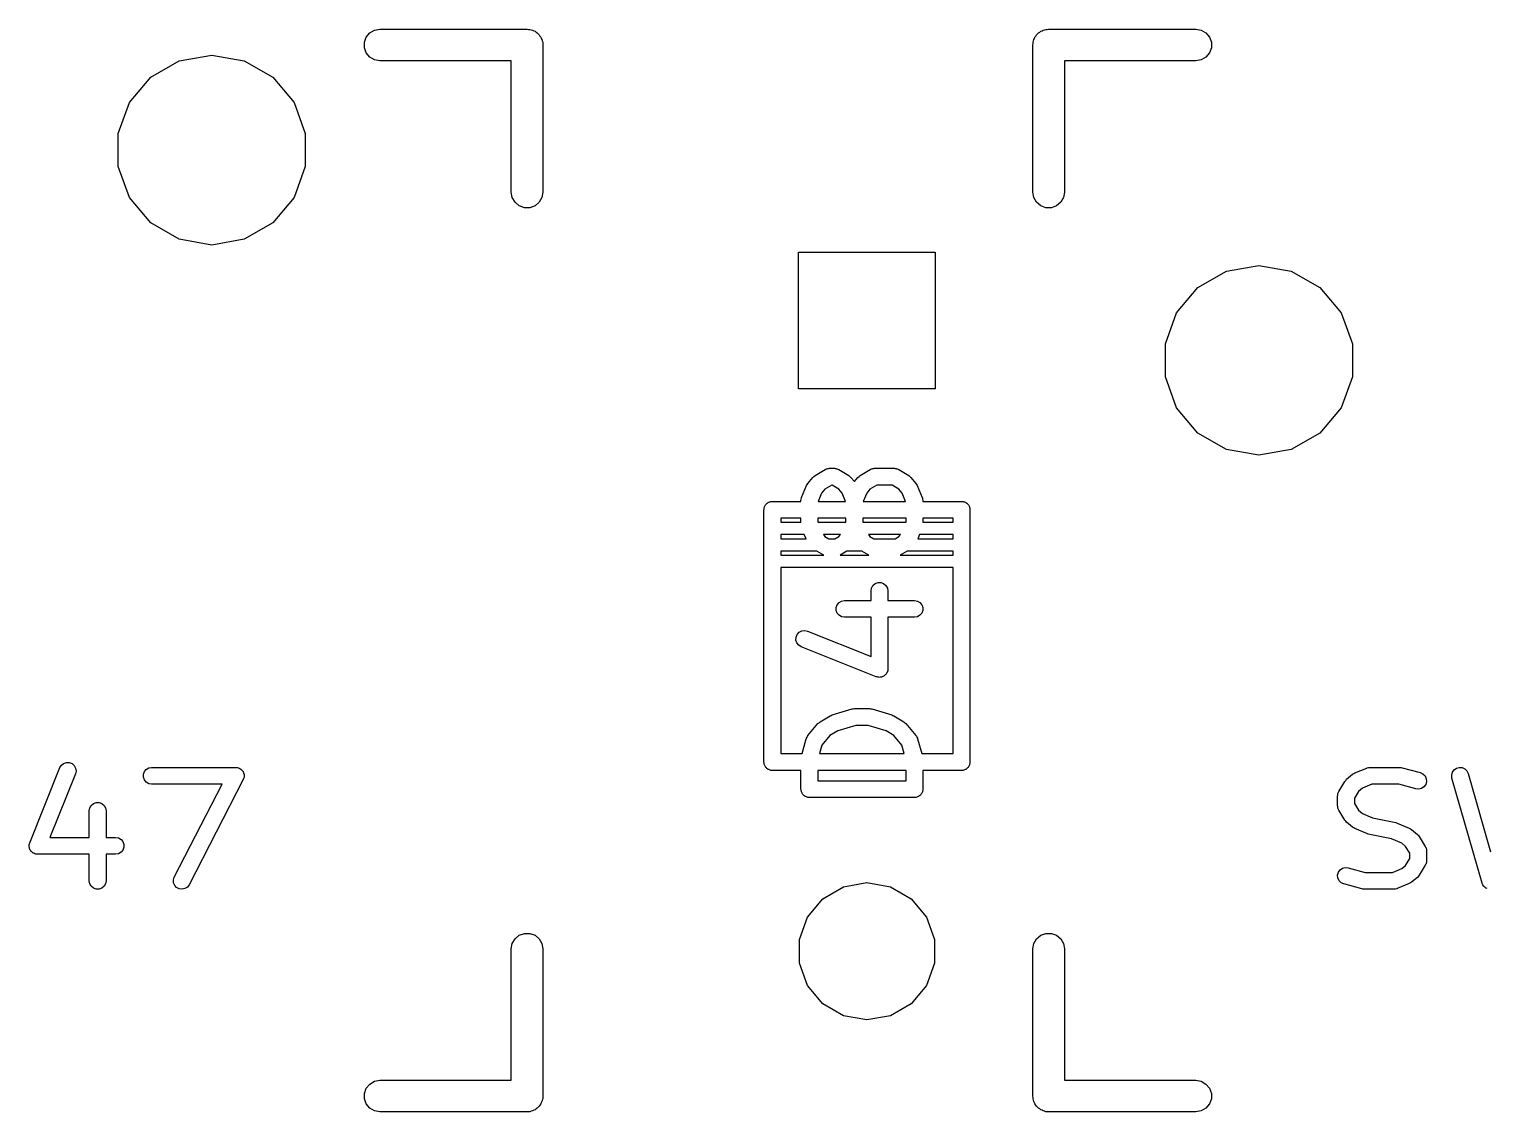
# Model space of a CAD drawing. Extents: x 47 to 330, y -254 to -153.
# Drawn here: x 171.96 to 189.57, y -226.54 to -213.46 of the extents above; entities that cross this region are included whole.
import ezdxf

# ---------------------------------------------------------------- set-up
doc = ezdxf.new("R2010")
doc.units = 0
doc.header["$MEASUREMENT"] = 0
doc.layers.add('BLACK', color=7, linetype='CONTINUOUS')

msp = doc.modelspace()

# ---------------------------------------------------------------- linework, layer by layer
at = {"layer": 'Black'}
for p, q in [((176.009, -213.617), (176.032, -213.555)), ((176.032, -213.555), (176.075, -213.504)), ((176.075, -213.504), (176.132, -213.471)), ((176.132, -213.471), (176.197, -213.459)), ((176.197, -213.459), (177.975, -213.459)), ((177.975, -213.459), (177.991, -213.462)), ((177.991, -213.462), (178.008, -213.462)), ((178.008, -213.462), (178.024, -213.468)), ((178.024, -213.468), (178.04, -213.471)), ((178.04, -213.471), (178.055, -213.479)), ((178.055, -213.479), (178.07, -213.485)), ((178.07, -213.485), (178.083, -213.496)), ((178.083, -213.496), (178.097, -213.504)), ((178.097, -213.504), (178.108, -213.517)), ((178.108, -213.517), (178.121, -213.528)), ((178.121, -213.528), (178.129, -213.542)), ((178.129, -213.542), (178.14, -213.555)), ((178.14, -213.555), (178.146, -213.57)), ((178.146, -213.57), (178.154, -213.585)), ((178.154, -213.585), (178.157, -213.601)), ((178.157, -213.601), (178.163, -213.617)), ((184.087, -213.617), (184.093, -213.601)), ((184.093, -213.601), (184.096, -213.585)), ((184.096, -213.585), (184.104, -213.57)), ((184.104, -213.57), (184.11, -213.555)), ((184.11, -213.555), (184.121, -213.542)), ((184.121, -213.542), (184.129, -213.528)), ((184.129, -213.528), (184.142, -213.517)), ((184.142, -213.517), (184.153, -213.504)), ((184.153, -213.504), (184.167, -213.496)), ((184.167, -213.496), (184.18, -213.485)), ((184.18, -213.485), (184.195, -213.479)), ((184.195, -213.479), (184.21, -213.471)), ((184.21, -213.471), (184.226, -213.468)), ((184.226, -213.468), (184.242, -213.462)), ((184.242, -213.462), (184.259, -213.462)), ((184.259, -213.462), (184.275, -213.459)), ((184.275, -213.459), (186.053, -213.459)), ((186.053, -213.459), (186.118, -213.471)), ((186.118, -213.471), (186.175, -213.504)), ((186.175, -213.504), (186.218, -213.555)), ((186.218, -213.555), (186.241, -213.617)), ((173.773, -213.842), (174.165, -213.773)), ((174.165, -213.773), (174.557, -213.842)), ((176.009, -213.683), (176.009, -213.617)), ((176.032, -213.745), (176.009, -213.683)), ((176.075, -213.796), (176.032, -213.745)), ((178.163, -213.617), (178.163, -213.634)), ((178.163, -213.634), (178.165, -213.65)), ((178.165, -213.65), (178.165, -215.428)), ((184.084, -213.65), (184.087, -213.634)), ((184.084, -215.428), (184.084, -213.65)), ((184.087, -213.634), (184.087, -213.617)), ((186.218, -213.745), (186.175, -213.796)), ((186.241, -213.683), (186.218, -213.745)), ((186.241, -213.617), (186.241, -213.683)), ((173.427, -214.041), (173.773, -213.842)), ((174.557, -213.842), (174.903, -214.041)), ((176.132, -213.829), (176.075, -213.796)), ((176.197, -213.84), (176.132, -213.829)), ((177.784, -213.84), (176.197, -213.84)), ((177.784, -215.428), (177.784, -213.84)), ((186.053, -213.84), (184.465, -213.84)), ((184.465, -213.84), (184.465, -215.428)), ((186.118, -213.829), (186.053, -213.84)), ((186.175, -213.796), (186.118, -213.829)), ((173.171, -214.346), (173.427, -214.041)), ((174.903, -214.041), (175.159, -214.346)), ((173.035, -214.721), (173.171, -214.346)), ((175.159, -214.346), (175.295, -214.721)), ((173.035, -215.119), (173.035, -214.721)), ((175.295, -214.721), (175.295, -215.119)), ((173.171, -215.494), (173.035, -215.119)), ((175.295, -215.119), (175.159, -215.494)), ((173.427, -215.799), (173.171, -215.494)), ((175.159, -215.494), (174.903, -215.799)), ((177.796, -215.493), (177.784, -215.428)), ((177.829, -215.55), (177.796, -215.493)), ((178.154, -215.493), (178.121, -215.55)), ((178.165, -215.428), (178.154, -215.493)), ((184.096, -215.493), (184.084, -215.428)), ((184.129, -215.55), (184.096, -215.493)), ((184.454, -215.493), (184.421, -215.55)), ((184.465, -215.428), (184.454, -215.493)), ((177.88, -215.593), (177.829, -215.55)), ((177.942, -215.616), (177.88, -215.593)), ((178.008, -215.616), (177.942, -215.616)), ((178.07, -215.593), (178.008, -215.616)), ((178.121, -215.55), (178.07, -215.593)), ((184.18, -215.593), (184.129, -215.55)), ((184.242, -215.616), (184.18, -215.593)), ((184.308, -215.616), (184.242, -215.616)), ((184.37, -215.593), (184.308, -215.616)), ((184.421, -215.55), (184.37, -215.593)), ((173.773, -215.998), (173.427, -215.799)), ((174.903, -215.799), (174.557, -215.998)), ((174.165, -216.067), (173.773, -215.998)), ((174.557, -215.998), (174.165, -216.067)), ((181.254, -217.805), (181.254, -216.154)), ((181.254, -216.154), (182.905, -216.154)), ((182.905, -216.154), (182.905, -217.805)), ((186.077, -216.581), (186.423, -216.382)), ((186.423, -216.382), (186.815, -216.313)), ((186.815, -216.313), (187.207, -216.382)), ((187.207, -216.382), (187.553, -216.581)), ((185.821, -216.886), (186.077, -216.581)), ((187.553, -216.581), (187.809, -216.886)), ((185.685, -217.261), (185.821, -216.886)), ((187.809, -216.886), (187.945, -217.261)), ((185.685, -217.659), (185.685, -217.261)), ((187.945, -217.261), (187.945, -217.659)), ((185.821, -218.034), (185.685, -217.659)), ((187.945, -217.659), (187.809, -218.034)), ((182.905, -217.805), (181.254, -217.805)), ((186.077, -218.339), (185.821, -218.034)), ((187.809, -218.034), (187.553, -218.339)), ((186.423, -218.538), (186.077, -218.339)), ((187.553, -218.339), (187.207, -218.538)), ((186.815, -218.607), (186.423, -218.538)), ((187.207, -218.538), (186.815, -218.607)), ((181.367, -218.947), (181.427, -218.874)), ((181.427, -218.874), (181.44, -218.863)), ((181.44, -218.863), (181.453, -218.852)), ((181.453, -218.852), (181.574, -218.78)), ((181.574, -218.78), (181.583, -218.776)), ((181.583, -218.776), (181.592, -218.771)), ((181.592, -218.771), (181.6, -218.77)), ((181.6, -218.77), (181.607, -218.767)), ((181.607, -218.767), (181.617, -218.767)), ((181.617, -218.767), (181.626, -218.765)), ((181.626, -218.765), (181.687, -218.765)), ((181.687, -218.765), (181.696, -218.767)), ((181.696, -218.767), (181.706, -218.767)), ((181.706, -218.767), (181.714, -218.77)), ((181.714, -218.77), (181.722, -218.771)), ((181.722, -218.771), (181.73, -218.776)), ((181.73, -218.776), (181.739, -218.78)), ((181.739, -218.78), (181.86, -218.852)), ((181.86, -218.852), (181.873, -218.863)), ((181.873, -218.863), (181.886, -218.874)), ((181.886, -218.874), (181.929, -218.926)), ((181.929, -218.926), (181.972, -218.874)), ((181.972, -218.874), (181.985, -218.863)), ((181.985, -218.863), (181.997, -218.852)), ((181.997, -218.852), (182.118, -218.78)), ((182.118, -218.78), (182.128, -218.776)), ((182.128, -218.776), (182.136, -218.771)), ((182.136, -218.771), (182.144, -218.77)), ((182.144, -218.77), (182.151, -218.767)), ((182.151, -218.767), (182.161, -218.767)), ((182.161, -218.767), (182.171, -218.765)), ((182.171, -218.765), (182.413, -218.765)), ((182.413, -218.765), (182.422, -218.767)), ((182.422, -218.767), (182.432, -218.767)), ((182.432, -218.767), (182.439, -218.77)), ((182.439, -218.77), (182.447, -218.771)), ((182.447, -218.771), (182.456, -218.776)), ((182.456, -218.776), (182.465, -218.78)), ((182.465, -218.78), (182.586, -218.852)), ((182.586, -218.852), (182.599, -218.863)), ((182.599, -218.863), (182.612, -218.874)), ((182.612, -218.874), (182.672, -218.947)), ((181.291, -219.118), (181.351, -218.973)), ((181.351, -218.973), (181.359, -218.96)), ((181.359, -218.96), (181.367, -218.947)), ((181.533, -219.065), (181.492, -219.164)), ((181.573, -219.018), (181.533, -219.065)), ((181.655, -218.968), (181.573, -219.018)), ((181.659, -218.968), (181.655, -218.968)), ((181.741, -219.018), (181.659, -218.968)), ((181.78, -219.065), (181.741, -219.018)), ((181.822, -219.164), (181.78, -219.065)), ((182.077, -219.065), (182.036, -219.164)), ((182.117, -219.018), (182.077, -219.065)), ((182.199, -218.968), (182.117, -219.018)), ((182.384, -218.968), (182.199, -218.968)), ((182.467, -219.018), (182.384, -218.968)), ((182.506, -219.065), (182.467, -219.018)), ((182.547, -219.164), (182.506, -219.065)), ((182.672, -218.947), (182.68, -218.96)), ((182.68, -218.96), (182.688, -218.973)), ((182.688, -218.973), (182.748, -219.118)), ((180.837, -219.248), (180.84, -219.24)), ((180.84, -219.24), (180.842, -219.231)), ((180.842, -219.231), (180.846, -219.224)), ((180.846, -219.224), (180.849, -219.215)), ((180.849, -219.215), (180.855, -219.208)), ((180.855, -219.208), (180.859, -219.201)), ((180.859, -219.201), (180.866, -219.195)), ((180.866, -219.195), (180.872, -219.188)), ((180.872, -219.188), (180.879, -219.184)), ((180.879, -219.184), (180.886, -219.178)), ((180.886, -219.178), (180.895, -219.175)), ((180.895, -219.175), (180.902, -219.171)), ((180.902, -219.171), (180.911, -219.169)), ((180.911, -219.169), (180.919, -219.166)), ((180.919, -219.166), (180.928, -219.166)), ((180.928, -219.166), (180.937, -219.164)), ((180.937, -219.164), (181.283, -219.164)), ((181.283, -219.152), (181.286, -219.138)), ((181.283, -219.155), (181.283, -219.152)), ((181.283, -219.157), (181.283, -219.155)), ((181.283, -219.164), (181.283, -219.157)), ((181.286, -219.138), (181.289, -219.122)), ((181.289, -219.122), (181.29, -219.12)), ((181.29, -219.12), (181.291, -219.118)), ((181.492, -219.164), (181.822, -219.164)), ((182.036, -219.164), (182.547, -219.164)), ((182.748, -219.118), (182.749, -219.12)), ((182.749, -219.12), (182.75, -219.122)), ((182.75, -219.122), (182.753, -219.138)), ((182.753, -219.138), (182.756, -219.152)), ((182.756, -219.152), (182.756, -219.155)), ((182.756, -219.155), (182.756, -219.157)), ((182.756, -219.157), (182.756, -219.164)), ((182.756, -219.164), (183.223, -219.164)), ((183.223, -219.164), (183.232, -219.166)), ((183.232, -219.166), (183.241, -219.166)), ((183.241, -219.166), (183.249, -219.169)), ((183.249, -219.169), (183.258, -219.171)), ((183.258, -219.171), (183.265, -219.175)), ((183.265, -219.175), (183.274, -219.178)), ((183.274, -219.178), (183.281, -219.184)), ((183.281, -219.184), (183.288, -219.188)), ((183.288, -219.188), (183.294, -219.195)), ((183.294, -219.195), (183.301, -219.201)), ((183.301, -219.201), (183.305, -219.208)), ((183.305, -219.208), (183.311, -219.215)), ((183.311, -219.215), (183.314, -219.224)), ((183.314, -219.224), (183.318, -219.231)), ((183.318, -219.231), (183.32, -219.24)), ((183.32, -219.24), (183.323, -219.248)), ((180.835, -219.266), (180.837, -219.257)), ((180.835, -222.314), (180.835, -219.266)), ((180.837, -219.257), (180.837, -219.248)), ((181.283, -219.368), (181.039, -219.368)), ((181.039, -219.368), (181.039, -219.415)), ((181.039, -219.415), (181.08, -219.415)), ((181.08, -219.415), (181.283, -219.415)), ((181.283, -219.415), (181.283, -219.368)), ((181.486, -219.368), (181.486, -219.415)), ((181.827, -219.368), (181.486, -219.368)), ((181.486, -219.415), (181.827, -219.415)), ((181.827, -219.415), (181.827, -219.368)), ((182.03, -219.368), (182.03, -219.415)), ((182.553, -219.368), (182.03, -219.368)), ((182.03, -219.415), (182.553, -219.415)), ((182.553, -219.415), (182.553, -219.368)), ((182.756, -219.368), (182.756, -219.415)), ((183.121, -219.368), (182.756, -219.368)), ((182.756, -219.415), (183.121, -219.415)), ((183.121, -219.415), (183.121, -219.368)), ((183.323, -219.248), (183.323, -219.257)), ((183.323, -219.257), (183.325, -219.266)), ((183.325, -219.266), (183.325, -222.314)), ((181.08, -219.565), (181.039, -219.565)), ((181.039, -219.565), (181.039, -219.615)), ((181.323, -219.565), (181.08, -219.565)), ((181.344, -219.615), (181.323, -219.565)), ((181.554, -219.565), (181.573, -219.587)), ((181.759, -219.565), (181.554, -219.565)), ((181.573, -219.587), (181.619, -219.615)), ((181.694, -219.615), (181.741, -219.587)), ((181.741, -219.587), (181.759, -219.565)), ((182.099, -219.565), (182.117, -219.587)), ((182.485, -219.565), (182.099, -219.565)), ((182.117, -219.587), (182.164, -219.615)), ((182.42, -219.615), (182.467, -219.587)), ((182.467, -219.587), (182.485, -219.565)), ((182.716, -219.565), (182.695, -219.615)), ((183.121, -219.565), (182.716, -219.565)), ((183.121, -219.615), (183.121, -219.565)), ((181.039, -219.615), (181.344, -219.615)), ((181.039, -219.765), (181.039, -219.815)), ((181.474, -219.765), (181.039, -219.765)), ((181.558, -219.815), (181.474, -219.765)), ((181.619, -219.615), (181.694, -219.615)), ((181.839, -219.765), (181.756, -219.815)), ((182.019, -219.765), (181.839, -219.765)), ((182.102, -219.815), (182.019, -219.765)), ((182.164, -219.615), (182.42, -219.615)), ((182.565, -219.765), (182.481, -219.815)), ((183.121, -219.765), (182.565, -219.765)), ((182.695, -219.615), (183.121, -219.615)), ((183.121, -219.815), (183.121, -219.765)), ((181.039, -219.815), (181.558, -219.815)), ((181.756, -219.815), (182.102, -219.815)), ((182.481, -219.815), (183.121, -219.815)), ((181.039, -219.965), (181.039, -222.212)), ((183.121, -219.965), (181.039, -219.965)), ((183.121, -222.212), (183.121, -219.965)), ((182.13, -220.246), (182.136, -220.211)), ((182.13, -220.362), (182.13, -220.246)), ((182.136, -220.211), (182.153, -220.18)), ((182.153, -220.18), (182.18, -220.158)), ((182.18, -220.158), (182.214, -220.146)), ((182.214, -220.146), (182.249, -220.146)), ((182.249, -220.146), (182.282, -220.158)), ((182.282, -220.158), (182.309, -220.18)), ((182.309, -220.18), (182.327, -220.211)), ((182.327, -220.211), (182.333, -220.246)), ((182.333, -220.246), (182.333, -220.362)), ((181.708, -220.446), (181.72, -220.413)), ((181.708, -220.481), (181.708, -220.446)), ((181.72, -220.413), (181.743, -220.386)), ((181.743, -220.386), (181.773, -220.368)), ((181.773, -220.368), (181.808, -220.362)), ((181.808, -220.362), (182.13, -220.362)), ((182.333, -220.362), (182.655, -220.362)), ((182.655, -220.362), (182.689, -220.368)), ((182.689, -220.368), (182.72, -220.386)), ((182.72, -220.386), (182.743, -220.413)), ((182.743, -220.413), (182.755, -220.446)), ((182.755, -220.446), (182.755, -220.481)), ((181.72, -220.514), (181.708, -220.481)), ((181.743, -220.541), (181.72, -220.514)), ((181.773, -220.559), (181.743, -220.541)), ((181.808, -220.565), (181.773, -220.559)), ((182.13, -220.565), (181.808, -220.565)), ((182.13, -221.039), (182.13, -220.565)), ((182.655, -220.565), (182.333, -220.565)), ((182.333, -220.565), (182.333, -221.189)), ((182.689, -220.559), (182.655, -220.565)), ((182.72, -220.541), (182.689, -220.559)), ((182.743, -220.514), (182.72, -220.541)), ((182.755, -220.481), (182.743, -220.514)), ((181.223, -220.841), (181.225, -220.806)), ((181.225, -220.806), (181.238, -220.773)), ((181.238, -220.773), (181.261, -220.746)), ((181.261, -220.746), (181.292, -220.73)), ((181.292, -220.73), (181.327, -220.725)), ((181.327, -220.725), (181.362, -220.732)), ((181.362, -220.732), (182.13, -221.039)), ((181.235, -220.874), (181.223, -220.841)), ((181.256, -220.902), (181.235, -220.874)), ((181.286, -220.921), (181.256, -220.902)), ((182.193, -221.283), (181.286, -220.921)), ((182.204, -221.286), (182.193, -221.283)), ((182.214, -221.289), (182.204, -221.286)), ((182.221, -221.289), (182.214, -221.289)), ((182.228, -221.291), (182.221, -221.289)), ((182.238, -221.289), (182.228, -221.291)), ((182.249, -221.289), (182.238, -221.289)), ((182.256, -221.287), (182.249, -221.289)), ((182.263, -221.286), (182.256, -221.287)), ((182.272, -221.281), (182.263, -221.286)), ((182.282, -221.277), (182.272, -221.281)), ((182.288, -221.272), (182.282, -221.277)), ((182.294, -221.269), (182.288, -221.272)), ((182.301, -221.261), (182.294, -221.269)), ((182.309, -221.254), (182.301, -221.261)), ((182.313, -221.248), (182.309, -221.254)), ((182.318, -221.243), (182.313, -221.248)), ((182.321, -221.233), (182.318, -221.243)), ((182.327, -221.224), (182.321, -221.233)), ((182.328, -221.217), (182.327, -221.224)), ((182.331, -221.21), (182.328, -221.217)), ((182.333, -221.189), (182.331, -221.199)), ((182.331, -221.199), (182.331, -221.21)), ((181.658, -221.745), (181.9, -221.672)), ((181.9, -221.672), (181.914, -221.671)), ((181.914, -221.671), (181.929, -221.668)), ((181.929, -221.668), (182.11, -221.668)), ((182.11, -221.668), (182.125, -221.671)), ((182.125, -221.671), (182.139, -221.672)), ((182.139, -221.672), (182.381, -221.745)), ((181.367, -221.995), (181.488, -221.85)), ((181.488, -221.85), (181.501, -221.839)), ((181.501, -221.839), (181.514, -221.828)), ((181.514, -221.828), (181.635, -221.755)), ((181.635, -221.755), (181.646, -221.751)), ((181.646, -221.751), (181.658, -221.745)), ((181.944, -221.871), (181.728, -221.936)), ((182.095, -221.871), (181.944, -221.871)), ((182.311, -221.936), (182.095, -221.871)), ((182.381, -221.745), (182.393, -221.751)), ((182.393, -221.751), (182.404, -221.755)), ((182.404, -221.755), (182.525, -221.828)), ((182.525, -221.828), (182.538, -221.839)), ((182.538, -221.839), (182.551, -221.85)), ((182.551, -221.85), (182.672, -221.995)), ((181.297, -222.212), (181.347, -222.033)), ((181.347, -222.033), (181.349, -222.029)), ((181.349, -222.026), (181.356, -222.014)), ((181.349, -222.029), (181.349, -222.026)), ((181.356, -222.014), (181.362, -222.001)), ((181.362, -222.001), (181.365, -221.998)), ((181.365, -221.998), (181.367, -221.995)), ((181.633, -221.993), (181.537, -222.108)), ((181.728, -221.936), (181.633, -221.993)), ((182.406, -221.993), (182.311, -221.936)), ((182.502, -222.108), (182.406, -221.993)), ((182.672, -221.995), (182.674, -221.998)), ((182.674, -221.998), (182.677, -222.001)), ((182.677, -222.001), (182.683, -222.014)), ((182.683, -222.014), (182.69, -222.026)), ((182.69, -222.026), (182.69, -222.029)), ((182.69, -222.029), (182.692, -222.033)), ((182.692, -222.033), (182.742, -222.212)), ((181.039, -222.212), (181.297, -222.212)), ((181.537, -222.108), (181.508, -222.212)), ((181.508, -222.212), (182.531, -222.212)), ((182.531, -222.212), (182.502, -222.108)), ((182.742, -222.212), (183.121, -222.212)), ((171.966, -223.288), (172.329, -222.381)), ((172.329, -222.381), (172.348, -222.351)), ((172.348, -222.351), (172.375, -222.33)), ((172.375, -222.33), (172.409, -222.318)), ((172.409, -222.318), (172.444, -222.32)), ((172.444, -222.32), (172.477, -222.333)), ((172.477, -222.333), (172.503, -222.356)), ((172.503, -222.356), (172.52, -222.387)), ((172.52, -222.387), (172.525, -222.422)), ((173.351, -222.429), (173.374, -222.402)), ((173.374, -222.402), (173.405, -222.384)), ((173.405, -222.384), (173.439, -222.378)), ((173.439, -222.378), (174.455, -222.378)), ((174.455, -222.378), (174.47, -222.381)), ((174.47, -222.381), (174.485, -222.382)), ((174.485, -222.382), (174.488, -222.384)), ((174.488, -222.384), (174.49, -222.384)), ((174.49, -222.384), (174.503, -222.392)), ((174.503, -222.392), (174.517, -222.399)), ((174.517, -222.399), (174.518, -222.4)), ((174.518, -222.4), (174.521, -222.402)), ((174.521, -222.402), (174.53, -222.413)), ((174.53, -222.413), (174.541, -222.425)), ((180.837, -222.323), (180.835, -222.314)), ((180.837, -222.332), (180.837, -222.323)), ((180.84, -222.34), (180.837, -222.332)), ((180.842, -222.349), (180.84, -222.34)), ((180.846, -222.356), (180.842, -222.349)), ((180.849, -222.365), (180.846, -222.356)), ((180.855, -222.372), (180.849, -222.365)), ((180.859, -222.379), (180.855, -222.372)), ((180.866, -222.385), (180.859, -222.379)), ((180.872, -222.392), (180.866, -222.385)), ((180.879, -222.396), (180.872, -222.392)), ((180.886, -222.402), (180.879, -222.396)), ((180.895, -222.405), (180.886, -222.402)), ((180.902, -222.409), (180.895, -222.405)), ((180.911, -222.411), (180.902, -222.409)), ((180.919, -222.414), (180.911, -222.411)), ((180.928, -222.414), (180.919, -222.414)), ((180.937, -222.416), (180.928, -222.414)), ((183.232, -222.414), (183.223, -222.416)), ((183.241, -222.414), (183.232, -222.414)), ((183.249, -222.411), (183.241, -222.414)), ((183.258, -222.409), (183.249, -222.411)), ((183.265, -222.405), (183.258, -222.409)), ((183.274, -222.402), (183.265, -222.405)), ((183.281, -222.396), (183.274, -222.402)), ((183.288, -222.392), (183.281, -222.396)), ((183.294, -222.385), (183.288, -222.392)), ((183.301, -222.379), (183.294, -222.385)), ((183.305, -222.372), (183.301, -222.379)), ((183.311, -222.365), (183.305, -222.372)), ((183.314, -222.356), (183.311, -222.365)), ((183.318, -222.349), (183.314, -222.356)), ((183.32, -222.34), (183.318, -222.349)), ((183.323, -222.332), (183.32, -222.34)), ((183.325, -222.314), (183.323, -222.323)), ((183.323, -222.323), (183.323, -222.332)), ((187.973, -222.446), (188.118, -222.386)), ((188.118, -222.386), (188.121, -222.385)), ((188.121, -222.385), (188.123, -222.384)), ((188.123, -222.384), (188.138, -222.381)), ((188.138, -222.381), (188.153, -222.378)), ((188.153, -222.378), (188.155, -222.378)), ((188.155, -222.378), (188.158, -222.378)), ((188.158, -222.378), (188.52, -222.378)), ((188.52, -222.378), (188.534, -222.38)), ((188.534, -222.38), (188.548, -222.382)), ((188.548, -222.382), (188.765, -222.442)), ((189.153, -222.438), (189.173, -222.409)), ((189.173, -222.409), (189.202, -222.388)), ((189.202, -222.388), (189.236, -222.378)), ((189.236, -222.378), (189.271, -222.381)), ((189.271, -222.381), (189.303, -222.395)), ((189.303, -222.395), (189.328, -222.42)), ((172.518, -222.457), (172.21, -223.225)), ((172.525, -222.422), (172.518, -222.457)), ((173.339, -222.462), (173.351, -222.429)), ((173.339, -222.497), (173.339, -222.462)), ((173.351, -222.53), (173.339, -222.497)), ((173.374, -222.557), (173.351, -222.53)), ((173.405, -222.575), (173.374, -222.557)), ((173.439, -222.581), (173.405, -222.575)), ((174.289, -222.581), (173.439, -222.581)), ((173.712, -223.703), (174.289, -222.581)), ((174.546, -222.526), (173.892, -223.796)), ((174.541, -222.425), (174.542, -222.427)), ((174.542, -222.427), (174.543, -222.429)), ((174.543, -222.429), (174.548, -222.443)), ((174.55, -222.511), (174.546, -222.526)), ((174.548, -222.443), (174.554, -222.457)), ((174.555, -222.497), (174.55, -222.511)), ((174.554, -222.457), (174.554, -222.46)), ((174.554, -222.46), (174.555, -222.462)), ((174.555, -222.462), (174.555, -222.477)), ((174.555, -222.477), (174.556, -222.492)), ((174.556, -222.492), (174.555, -222.495)), ((174.555, -222.495), (174.555, -222.497)), ((181.283, -222.416), (180.937, -222.416)), ((181.283, -222.641), (181.283, -222.416)), ((181.486, -222.416), (181.486, -222.539)), ((182.553, -222.416), (181.486, -222.416)), ((181.486, -222.539), (182.553, -222.539)), ((182.553, -222.539), (182.553, -222.416)), ((183.223, -222.416), (182.756, -222.416)), ((182.756, -222.416), (182.756, -222.641)), ((187.78, -222.669), (187.853, -222.548)), ((187.853, -222.548), (187.864, -222.535)), ((187.864, -222.535), (187.875, -222.522)), ((187.875, -222.522), (187.947, -222.462)), ((187.947, -222.462), (187.961, -222.454)), ((187.961, -222.454), (187.973, -222.446)), ((188.178, -222.581), (188.066, -222.628)), ((188.507, -222.581), (188.178, -222.581)), ((188.711, -222.638), (188.507, -222.581)), ((188.765, -222.442), (188.797, -222.457)), ((188.797, -222.457), (188.822, -222.482)), ((188.83, -222.584), (188.809, -222.612)), ((188.822, -222.482), (188.837, -222.515)), ((188.839, -222.55), (188.83, -222.584)), ((188.837, -222.515), (188.839, -222.55)), ((189.145, -222.472), (189.153, -222.438)), ((189.148, -222.507), (189.145, -222.472)), ((189.511, -223.777), (189.148, -222.507)), ((189.328, -222.42), (189.344, -222.452)), ((189.344, -222.452), (189.615, -223.399)), ((181.284, -222.649), (181.283, -222.641)), ((181.284, -222.658), (181.284, -222.649)), ((181.288, -222.667), (181.284, -222.658)), ((181.289, -222.675), (181.288, -222.667)), ((181.293, -222.683), (181.289, -222.675)), ((181.297, -222.691), (181.293, -222.683)), ((181.302, -222.698), (181.297, -222.691)), ((181.307, -222.706), (181.302, -222.698)), ((181.314, -222.712), (181.307, -222.706)), ((181.319, -222.718), (181.314, -222.712)), ((181.327, -222.723), (181.319, -222.718)), ((181.334, -222.729), (181.327, -222.723)), ((181.342, -222.732), (181.334, -222.729)), ((181.35, -222.736), (181.342, -222.732)), ((181.359, -222.738), (181.35, -222.736)), ((181.367, -222.741), (181.359, -222.738)), ((181.376, -222.741), (181.367, -222.741)), ((181.385, -222.742), (181.376, -222.741)), ((182.655, -222.742), (181.385, -222.742)), ((182.663, -222.741), (182.655, -222.742)), ((182.672, -222.741), (182.663, -222.741)), ((182.681, -222.738), (182.672, -222.741)), ((182.689, -222.736), (182.681, -222.738)), ((182.697, -222.732), (182.689, -222.736)), ((182.705, -222.729), (182.697, -222.732)), ((182.712, -222.723), (182.705, -222.729)), ((182.72, -222.718), (182.712, -222.723)), ((182.726, -222.712), (182.72, -222.718)), ((182.732, -222.706), (182.726, -222.712)), ((182.737, -222.698), (182.732, -222.706)), ((182.743, -222.691), (182.737, -222.698)), ((182.746, -222.683), (182.743, -222.691)), ((182.75, -222.675), (182.746, -222.683)), ((182.752, -222.667), (182.75, -222.675)), ((182.755, -222.658), (182.752, -222.667)), ((182.756, -222.641), (182.755, -222.649)), ((182.755, -222.649), (182.755, -222.658)), ((187.766, -222.721), (187.767, -222.712)), ((187.766, -222.842), (187.766, -222.721)), ((187.767, -222.712), (187.768, -222.702)), ((187.768, -222.702), (187.77, -222.695)), ((187.77, -222.695), (187.772, -222.687)), ((187.772, -222.687), (187.777, -222.678)), ((187.777, -222.678), (187.78, -222.669)), ((188.018, -222.668), (187.969, -222.75)), ((187.969, -222.75), (187.969, -222.814)), ((188.066, -222.628), (188.018, -222.668)), ((188.746, -222.641), (188.711, -222.638)), ((188.78, -222.632), (188.746, -222.641)), ((188.809, -222.612), (188.78, -222.632)), ((172.685, -222.903), (172.691, -222.868)), ((172.685, -223.225), (172.685, -222.903)), ((172.691, -222.868), (172.708, -222.838)), ((172.708, -222.838), (172.735, -222.815)), ((172.735, -222.815), (172.768, -222.803)), ((172.768, -222.803), (172.804, -222.803)), ((172.804, -222.803), (172.837, -222.815)), ((172.837, -222.815), (172.864, -222.838)), ((172.864, -222.838), (172.882, -222.868)), ((172.882, -222.868), (172.888, -222.903)), ((172.888, -222.903), (172.888, -223.225)), ((187.767, -222.852), (187.766, -222.842)), ((187.768, -222.862), (187.767, -222.852)), ((187.77, -222.869), (187.768, -222.862)), ((187.772, -222.877), (187.77, -222.869)), ((187.777, -222.886), (187.772, -222.877)), ((187.78, -222.895), (187.777, -222.886)), ((187.853, -223.016), (187.78, -222.895)), ((187.969, -222.814), (188.018, -222.896)), ((188.018, -222.896), (188.066, -222.936)), ((188.066, -222.936), (188.188, -222.987)), ((187.864, -223.028), (187.853, -223.016)), ((187.875, -223.041), (187.864, -223.028)), ((187.947, -223.102), (187.875, -223.041)), ((187.961, -223.109), (187.947, -223.102)), ((187.973, -223.118), (187.961, -223.109)), ((188.118, -223.178), (187.973, -223.118)), ((188.188, -222.987), (188.469, -223.045)), ((188.469, -223.045), (188.478, -223.049)), ((188.478, -223.049), (188.487, -223.051)), ((188.487, -223.051), (188.632, -223.111)), ((188.632, -223.111), (188.645, -223.12)), ((171.964, -223.299), (171.966, -223.288)), ((172.21, -223.225), (172.685, -223.225)), ((172.888, -223.225), (173.004, -223.225)), ((173.004, -223.225), (173.039, -223.231)), ((173.039, -223.231), (173.069, -223.248)), ((173.069, -223.248), (173.092, -223.275)), ((173.092, -223.275), (173.104, -223.309)), ((188.128, -223.18), (188.118, -223.178)), ((188.137, -223.184), (188.128, -223.18)), ((188.418, -223.242), (188.137, -223.184)), ((188.54, -223.293), (188.418, -223.242)), ((188.587, -223.333), (188.54, -223.293)), ((188.645, -223.12), (188.658, -223.127)), ((188.658, -223.127), (188.731, -223.188)), ((188.731, -223.188), (188.742, -223.201)), ((188.742, -223.201), (188.753, -223.213)), ((188.753, -223.213), (188.825, -223.334)), ((171.959, -223.323), (171.96, -223.316)), ((171.96, -223.333), (171.959, -223.323)), ((171.96, -223.309), (171.964, -223.299)), ((171.96, -223.316), (171.96, -223.309)), ((171.96, -223.344), (171.96, -223.333)), ((171.963, -223.351), (171.96, -223.344)), ((171.964, -223.358), (171.963, -223.351)), ((171.969, -223.367), (171.964, -223.358)), ((171.972, -223.377), (171.969, -223.367)), ((171.977, -223.383), (171.972, -223.377)), ((171.981, -223.389), (171.977, -223.383)), ((171.988, -223.396), (171.981, -223.389)), ((171.995, -223.404), (171.988, -223.396)), ((172.001, -223.408), (171.995, -223.404)), ((172.007, -223.413), (172.001, -223.408)), ((172.017, -223.416), (172.007, -223.413)), ((172.026, -223.422), (172.017, -223.416)), ((172.033, -223.423), (172.026, -223.422)), ((172.04, -223.426), (172.033, -223.423)), ((172.05, -223.426), (172.04, -223.426)), ((172.06, -223.428), (172.05, -223.426)), ((172.685, -223.428), (172.06, -223.428)), ((172.685, -223.75), (172.685, -223.428)), ((173.004, -223.428), (172.888, -223.428)), ((172.888, -223.428), (172.888, -223.75)), ((173.039, -223.422), (173.004, -223.428)), ((173.069, -223.404), (173.039, -223.422)), ((173.092, -223.377), (173.069, -223.404)), ((173.104, -223.344), (173.092, -223.377)), ((173.104, -223.309), (173.104, -223.344)), ((188.637, -223.415), (188.587, -223.333)), ((188.637, -223.479), (188.637, -223.415)), ((188.825, -223.334), (188.829, -223.343)), ((188.829, -223.343), (188.834, -223.352)), ((188.834, -223.352), (188.835, -223.36)), ((188.835, -223.36), (188.838, -223.367)), ((188.838, -223.367), (188.838, -223.377)), ((188.838, -223.377), (188.84, -223.387)), ((188.84, -223.387), (188.84, -223.508)), ((187.766, -223.679), (187.776, -223.645)), ((187.776, -223.645), (187.796, -223.617)), ((187.796, -223.617), (187.825, -223.597)), ((187.825, -223.597), (187.859, -223.588)), ((187.859, -223.588), (187.894, -223.591)), ((187.894, -223.591), (188.099, -223.648)), ((188.428, -223.648), (188.54, -223.601)), ((188.54, -223.601), (188.587, -223.562)), ((188.587, -223.562), (188.637, -223.479)), ((188.825, -223.56), (188.753, -223.681)), ((188.829, -223.551), (188.825, -223.56)), ((188.834, -223.542), (188.829, -223.551)), ((188.835, -223.534), (188.834, -223.542)), ((188.838, -223.527), (188.835, -223.534)), ((188.84, -223.508), (188.838, -223.517)), ((188.838, -223.517), (188.838, -223.527)), ((172.691, -223.784), (172.685, -223.75)), ((172.708, -223.815), (172.691, -223.784)), ((172.735, -223.838), (172.708, -223.815)), ((172.864, -223.815), (172.837, -223.838)), ((172.882, -223.784), (172.864, -223.815)), ((172.888, -223.75), (172.882, -223.784)), ((173.701, -223.737), (173.712, -223.703)), ((173.703, -223.772), (173.701, -223.737)), ((173.717, -223.805), (173.703, -223.772)), ((173.741, -223.83), (173.717, -223.805)), ((173.892, -223.796), (173.871, -223.824)), ((181.547, -223.965), (181.797, -223.821)), ((181.797, -223.821), (182.08, -223.771)), ((182.08, -223.771), (182.363, -223.821)), ((182.363, -223.821), (182.613, -223.965)), ((187.769, -223.714), (187.766, -223.679)), ((187.784, -223.747), (187.769, -223.714)), ((187.808, -223.772), (187.784, -223.747)), ((187.84, -223.787), (187.808, -223.772)), ((188.058, -223.847), (187.84, -223.787)), ((188.099, -223.648), (188.428, -223.648)), ((188.632, -223.783), (188.487, -223.843)), ((188.645, -223.775), (188.632, -223.783)), ((188.658, -223.767), (188.645, -223.775)), ((188.731, -223.707), (188.658, -223.767)), ((188.742, -223.694), (188.731, -223.707)), ((188.753, -223.681), (188.742, -223.694)), ((189.514, -223.783), (189.511, -223.777)), ((189.515, -223.788), (189.514, -223.783)), ((189.521, -223.798), (189.515, -223.788)), ((189.527, -223.809), (189.521, -223.798)), ((189.531, -223.813), (189.527, -223.809)), ((189.534, -223.818), (189.531, -223.813)), ((189.543, -223.825), (189.534, -223.818)), ((172.768, -223.85), (172.735, -223.838)), ((172.804, -223.85), (172.768, -223.85)), ((172.837, -223.838), (172.804, -223.85)), ((173.772, -223.847), (173.741, -223.83)), ((173.807, -223.851), (173.772, -223.847)), ((173.841, -223.843), (173.807, -223.851)), ((173.871, -223.824), (173.841, -223.843)), ((181.362, -224.186), (181.547, -223.965)), ((182.613, -223.965), (182.798, -224.186)), ((188.071, -223.849), (188.058, -223.847)), ((188.085, -223.851), (188.071, -223.849)), ((188.448, -223.851), (188.085, -223.851)), ((188.45, -223.851), (188.448, -223.851)), ((188.453, -223.851), (188.45, -223.851)), ((188.467, -223.848), (188.453, -223.851)), ((188.483, -223.845), (188.467, -223.848)), ((188.485, -223.844), (188.483, -223.845)), ((188.487, -223.843), (188.485, -223.844)), ((189.552, -223.834), (189.543, -223.825)), ((189.557, -223.836), (189.552, -223.834)), ((189.562, -223.839), (189.557, -223.836)), ((189.573, -223.843), (189.562, -223.839)), ((181.264, -224.456), (181.362, -224.186)), ((182.798, -224.186), (182.896, -224.456)), ((177.784, -224.572), (177.796, -224.507)), ((177.796, -224.507), (177.829, -224.45)), ((177.829, -224.45), (177.88, -224.407)), ((177.88, -224.407), (177.942, -224.384)), ((177.942, -224.384), (178.008, -224.384)), ((178.008, -224.384), (178.07, -224.407)), ((178.07, -224.407), (178.121, -224.45)), ((178.121, -224.45), (178.154, -224.507)), ((178.154, -224.507), (178.165, -224.572)), ((181.264, -224.744), (181.264, -224.456)), ((182.896, -224.456), (182.896, -224.744)), ((184.084, -224.572), (184.096, -224.507)), ((184.096, -224.507), (184.129, -224.45)), ((184.129, -224.45), (184.18, -224.407)), ((184.18, -224.407), (184.242, -224.384)), ((184.242, -224.384), (184.308, -224.384)), ((184.308, -224.384), (184.37, -224.407)), ((184.37, -224.407), (184.421, -224.45)), ((184.421, -224.45), (184.454, -224.507)), ((184.454, -224.507), (184.465, -224.572)), ((177.784, -226.159), (177.784, -224.572)), ((178.165, -224.572), (178.165, -226.35)), ((184.084, -226.35), (184.084, -224.572)), ((184.465, -224.572), (184.465, -226.159)), ((181.362, -225.014), (181.264, -224.744)), ((182.896, -224.744), (182.798, -225.014)), ((181.547, -225.235), (181.362, -225.014)), ((182.798, -225.014), (182.613, -225.235)), ((181.797, -225.379), (181.547, -225.235)), ((182.08, -225.429), (181.797, -225.379)), ((182.363, -225.379), (182.08, -225.429)), ((182.613, -225.235), (182.363, -225.379)), ((176.009, -226.317), (176.032, -226.255)), ((176.032, -226.255), (176.075, -226.204)), ((176.075, -226.204), (176.132, -226.171)), ((176.132, -226.171), (176.197, -226.159)), ((176.197, -226.159), (177.784, -226.159)), ((184.465, -226.159), (186.053, -226.159)), ((186.053, -226.159), (186.118, -226.171)), ((186.118, -226.171), (186.175, -226.204)), ((186.175, -226.204), (186.218, -226.255)), ((186.218, -226.255), (186.241, -226.317)), ((176.009, -226.383), (176.009, -226.317)), ((176.032, -226.445), (176.009, -226.383)), ((176.075, -226.496), (176.032, -226.445)), ((178.129, -226.458), (178.121, -226.472)), ((178.14, -226.445), (178.129, -226.458)), ((178.146, -226.43), (178.14, -226.445)), ((178.154, -226.415), (178.146, -226.43)), ((178.157, -226.399), (178.154, -226.415)), ((178.163, -226.383), (178.157, -226.399)), ((178.165, -226.35), (178.163, -226.366)), ((178.163, -226.366), (178.163, -226.383)), ((184.087, -226.366), (184.084, -226.35)), ((184.087, -226.383), (184.087, -226.366)), ((184.093, -226.399), (184.087, -226.383)), ((184.096, -226.415), (184.093, -226.399)), ((184.104, -226.43), (184.096, -226.415)), ((184.11, -226.445), (184.104, -226.43)), ((184.121, -226.458), (184.11, -226.445)), ((184.129, -226.472), (184.121, -226.458)), ((186.218, -226.445), (186.175, -226.496)), ((186.241, -226.383), (186.218, -226.445)), ((186.241, -226.317), (186.241, -226.383)), ((176.132, -226.529), (176.075, -226.496)), ((176.197, -226.54), (176.132, -226.529)), ((177.975, -226.54), (176.197, -226.54)), ((177.991, -226.538), (177.975, -226.54)), ((178.008, -226.538), (177.991, -226.538)), ((178.024, -226.532), (178.008, -226.538)), ((178.04, -226.529), (178.024, -226.532)), ((178.055, -226.521), (178.04, -226.529)), ((178.07, -226.515), (178.055, -226.521)), ((178.083, -226.504), (178.07, -226.515)), ((178.097, -226.496), (178.083, -226.504)), ((178.108, -226.483), (178.097, -226.496)), ((178.121, -226.472), (178.108, -226.483)), ((184.142, -226.483), (184.129, -226.472)), ((184.153, -226.496), (184.142, -226.483)), ((184.167, -226.504), (184.153, -226.496)), ((184.18, -226.515), (184.167, -226.504)), ((184.195, -226.521), (184.18, -226.515)), ((184.21, -226.529), (184.195, -226.521)), ((184.226, -226.532), (184.21, -226.529)), ((184.242, -226.538), (184.226, -226.532)), ((184.259, -226.538), (184.242, -226.538)), ((184.275, -226.54), (184.259, -226.538)), ((186.053, -226.54), (184.275, -226.54)), ((186.118, -226.529), (186.053, -226.54)), ((186.175, -226.496), (186.118, -226.529))]:
    msp.add_line(p, q, dxfattribs=at)

doc.saveas('drawing.dxf')
